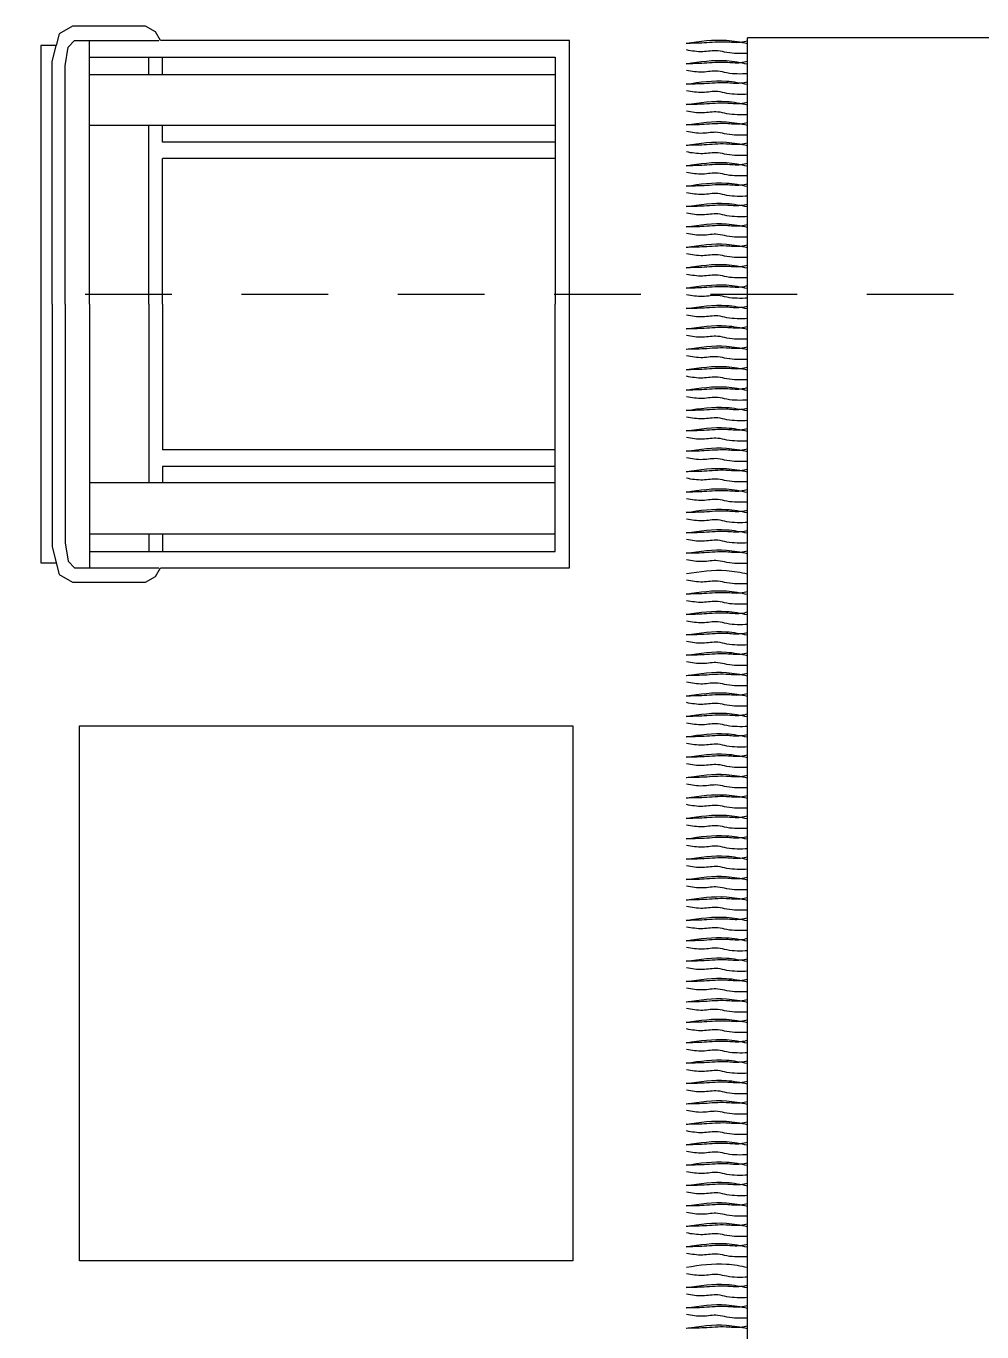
# Model space of a CAD drawing. Extents: x 381 to 417.7, y 184.4 to 253.5.
# Drawn here: x 402.966 to 404.342, y 238.451 to 240.331 of the extents above; entities that cross this region are included whole.
import ezdxf

# ---------------------------------------------------------------- set-up
doc = ezdxf.new("R2010")
doc.units = 0
doc.header["$MEASUREMENT"] = 0
doc.linetypes.add('HIDDEN2', pattern=[0.1875, 0.125, -0.0625])
doc.layers.get('0').update_dxf_attribs({"linetype": 'CONTINUOUS'})
for name, color, linetype in [('ALVENARIA', 7, 'CONTINUOUS'), ('CAIXILHOS', 7, 'CONTINUOUS'), ('MOBIL', 7, 'CONTINUOUS'), ('MOBIL_I', 13, 'CONTINUOUS'), ('PROJECAO', 1, 'HIDDEN2')]:
    doc.layers.add(name, color=color, linetype=linetype)

# ---------------------------------------------------------------- blocks, each defined once
blk = doc.blocks.new('A$C724E2AFF')
for p in [(0, 2.3839), (2.31, 0.0739)]:
    blk.add_line(p, (2.31, 2.3839))
at = {"layer": 'ALVENARIA', "ltscale": 0.5}
for points in [[(0.7595, 2.3839), (0.7634, 2.4093), (0.7597, 2.4573)], [(0.7627, 2.3839), (0.7611, 2.3924), (0.7616, 2.4098), (0.7606, 2.4362), (0.76, 2.4578)], [(0.7724, 2.3839), (0.7735, 2.4087), (0.7756, 2.4198), (0.7745, 2.4378), (0.7766, 2.4573)], [(0.784, 2.3839), (0.7879, 2.4093), (0.7842, 2.4573)], [(0.7872, 2.3839), (0.7856, 2.3924), (0.7861, 2.4098), (0.7851, 2.4362), (0.7845, 2.4578)], [(0.7969, 2.3839), (0.798, 2.4087), (0.8001, 2.4198), (0.799, 2.4378), (0.8011, 2.4573)], [(0.8085, 2.3839), (0.8124, 2.4093), (0.8087, 2.4573)], [(0.8117, 2.3839), (0.8101, 2.3924), (0.8106, 2.4098), (0.8096, 2.4362), (0.809, 2.4578)], [(0.8214, 2.3839), (0.8225, 2.4087), (0.8246, 2.4198), (0.8235, 2.4378), (0.8256, 2.4573)], [(0.833, 2.3839), (0.8369, 2.4093), (0.8332, 2.4573)], [(0.833, 2.3839), (0.8369, 2.4093), (0.8332, 2.4573)], [(0.8459, 2.3839), (0.847, 2.4087), (0.8491, 2.4198), (0.848, 2.4378), (0.8501, 2.4573)], [(0.8575, 2.3839), (0.8614, 2.4093), (0.8577, 2.4573)], [(0.8607, 2.3839), (0.8591, 2.3924), (0.8596, 2.4098), (0.8586, 2.4362), (0.858, 2.4578)], [(0.8704, 2.3839), (0.8715, 2.4087), (0.8736, 2.4198), (0.8725, 2.4378), (0.8746, 2.4573)], [(0.882, 2.3839), (0.8859, 2.4093), (0.8822, 2.4573)], [(0.8852, 2.3839), (0.8836, 2.3924), (0.8841, 2.4098), (0.8831, 2.4362), (0.8825, 2.4578)], [(0.8949, 2.3839), (0.896, 2.4087), (0.8981, 2.4198), (0.897, 2.4378), (0.8991, 2.4573)], [(0.9065, 2.3839), (0.9104, 2.4093), (0.9067, 2.4573)], [(0.9097, 2.3839), (0.9081, 2.3924), (0.9086, 2.4098), (0.9076, 2.4362), (0.907, 2.4578)], [(0.9194, 2.3839), (0.9205, 2.4087), (0.9226, 2.4198), (0.9215, 2.4378), (0.9236, 2.4573)], [(0.931, 2.3839), (0.9349, 2.4093), (0.9312, 2.4573)], [(0.9342, 2.3839), (0.9326, 2.3924), (0.9331, 2.4098), (0.9321, 2.4362), (0.9315, 2.4578)], [(0.9439, 2.3839), (0.945, 2.4087), (0.9471, 2.4198), (0.946, 2.4378), (0.9481, 2.4573)], [(0.9555, 2.3839), (0.9594, 2.4093), (0.9557, 2.4573)], [(0.9587, 2.3839), (0.9571, 2.3924), (0.9576, 2.4098), (0.9566, 2.4362), (0.956, 2.4578)], [(0.9684, 2.3839), (0.9695, 2.4087), (0.9716, 2.4198), (0.9705, 2.4378), (0.9726, 2.4573)], [(0.98, 2.3839), (0.9839, 2.4093), (0.9802, 2.4573)], [(0.9832, 2.3839), (0.9816, 2.3924), (0.9821, 2.4098), (0.9811, 2.4362), (0.9805, 2.4578)], [(0.9929, 2.3839), (0.994, 2.4087), (0.9961, 2.4198), (0.995, 2.4378), (0.9971, 2.4573)], [(1.0045, 2.3839), (1.0084, 2.4093), (1.0047, 2.4573)], [(1.0077, 2.3839), (1.0061, 2.3924), (1.0066, 2.4098), (1.0056, 2.4362), (1.005, 2.4578)], [(1.0174, 2.3839), (1.0185, 2.4087), (1.0206, 2.4198), (1.0195, 2.4378), (1.0216, 2.4573)], [(1.029, 2.3839), (1.0329, 2.4093), (1.0292, 2.4573)], [(1.0322, 2.3839), (1.0306, 2.3924), (1.0311, 2.4098), (1.0301, 2.4362), (1.0295, 2.4578)], [(1.0419, 2.3839), (1.043, 2.4087), (1.0451, 2.4198), (1.044, 2.4378), (1.0461, 2.4573)], [(1.0535, 2.3839), (1.0574, 2.4093), (1.0537, 2.4573)], [(1.0567, 2.3839), (1.0551, 2.3924), (1.0556, 2.4098), (1.0546, 2.4362), (1.054, 2.4578)], [(1.0664, 2.3839), (1.0675, 2.4087), (1.0696, 2.4198), (1.0685, 2.4378), (1.0706, 2.4573)], [(1.078, 2.3839), (1.0819, 2.4093), (1.0782, 2.4573)], [(1.0812, 2.3839), (1.0796, 2.3924), (1.0801, 2.4098), (1.0791, 2.4362), (1.0785, 2.4578)], [(1.0909, 2.3839), (1.092, 2.4087), (1.0941, 2.4198), (1.093, 2.4378), (1.0951, 2.4573)], [(1.1025, 2.3839), (1.1064, 2.4093), (1.1027, 2.4573)], [(1.1057, 2.3839), (1.1041, 2.3924), (1.1046, 2.4098), (1.1036, 2.4362), (1.103, 2.4578)], [(1.1154, 2.3839), (1.1165, 2.4087), (1.1186, 2.4198), (1.1175, 2.4378), (1.1196, 2.4573)], [(1.127, 2.3839), (1.1309, 2.4093), (1.1272, 2.4573)], [(1.1302, 2.3839), (1.1286, 2.3924), (1.1291, 2.4098), (1.1281, 2.4362), (1.1275, 2.4578)], [(1.1399, 2.3839), (1.141, 2.4087), (1.1431, 2.4198), (1.142, 2.4378), (1.1441, 2.4573)], [(1.1515, 2.3839), (1.1554, 2.4093), (1.1517, 2.4573)], [(1.1547, 2.3839), (1.1531, 2.3924), (1.1536, 2.4098), (1.1526, 2.4362), (1.152, 2.4578)], [(1.1644, 2.3839), (1.1655, 2.4087), (1.1676, 2.4198), (1.1665, 2.4378), (1.1686, 2.4573)], [(1.176, 2.3839), (1.1799, 2.4093), (1.1762, 2.4573)], [(1.1792, 2.3839), (1.1776, 2.3924), (1.1781, 2.4098), (1.1771, 2.4362), (1.1765, 2.4578)], [(1.1889, 2.3839), (1.19, 2.4087), (1.1921, 2.4198), (1.191, 2.4378), (1.1931, 2.4573)], [(1.2005, 2.3839), (1.2044, 2.4093), (1.2007, 2.4573)], [(1.2037, 2.3839), (1.2021, 2.3924), (1.2026, 2.4098), (1.2016, 2.4362), (1.201, 2.4578)], [(1.2134, 2.3839), (1.2145, 2.4087), (1.2166, 2.4198), (1.2155, 2.4378), (1.2176, 2.4573)], [(1.225, 2.3839), (1.2289, 2.4093), (1.2252, 2.4573)], [(1.2282, 2.3839), (1.2266, 2.3924), (1.2271, 2.4098), (1.2261, 2.4362), (1.2255, 2.4578)], [(1.2379, 2.3839), (1.239, 2.4087), (1.2411, 2.4198), (1.24, 2.4378), (1.2421, 2.4573)], [(1.2495, 2.3839), (1.2534, 2.4093), (1.2497, 2.4573)], [(1.2527, 2.3839), (1.2511, 2.3924), (1.2516, 2.4098), (1.2506, 2.4362), (1.25, 2.4578)], [(1.2624, 2.3839), (1.2635, 2.4087), (1.2656, 2.4198), (1.2645, 2.4378), (1.2666, 2.4573)], [(1.274, 2.3839), (1.2779, 2.4093), (1.2742, 2.4573)], [(1.2772, 2.3839), (1.2756, 2.3924), (1.2761, 2.4098), (1.2751, 2.4362), (1.2745, 2.4578)], [(1.2869, 2.3839), (1.288, 2.4087), (1.2901, 2.4198), (1.289, 2.4378), (1.2911, 2.4573)], [(1.2985, 2.3839), (1.3024, 2.4093), (1.2987, 2.4573)], [(1.3017, 2.3839), (1.3001, 2.3924), (1.3006, 2.4098), (1.2996, 2.4362), (1.299, 2.4578)], [(1.3114, 2.3839), (1.3125, 2.4087), (1.3146, 2.4198), (1.3135, 2.4378), (1.3156, 2.4573)], [(1.323, 2.3839), (1.3269, 2.4093), (1.3232, 2.4573)], [(1.3262, 2.3839), (1.3246, 2.3924), (1.3251, 2.4098), (1.3241, 2.4362), (1.3235, 2.4578)], [(1.3359, 2.3839), (1.337, 2.4087), (1.3391, 2.4198), (1.338, 2.4378), (1.3401, 2.4573)], [(1.3475, 2.3839), (1.3514, 2.4093), (1.3477, 2.4573)], [(1.3507, 2.3839), (1.3491, 2.3924), (1.3496, 2.4098), (1.3486, 2.4362), (1.348, 2.4578)], [(1.3604, 2.3839), (1.3615, 2.4087), (1.3636, 2.4198), (1.3625, 2.4378), (1.3646, 2.4573)], [(1.372, 2.3839), (1.3759, 2.4093), (1.3722, 2.4573)], [(1.3752, 2.3839), (1.3736, 2.3924), (1.3741, 2.4098), (1.3731, 2.4362), (1.3725, 2.4578)], [(1.3849, 2.3839), (1.386, 2.4087), (1.3881, 2.4198), (1.387, 2.4378), (1.3891, 2.4573)], [(1.3965, 2.3839), (1.4004, 2.4093), (1.3967, 2.4573)], [(1.3997, 2.3839), (1.3981, 2.3924), (1.3986, 2.4098), (1.3976, 2.4362), (1.397, 2.4578)], [(1.4094, 2.3839), (1.4105, 2.4087), (1.4126, 2.4198), (1.4115, 2.4378), (1.4136, 2.4573)], [(1.421, 2.3839), (1.4249, 2.4093), (1.4212, 2.4573)], [(1.4242, 2.3839), (1.4226, 2.3924), (1.4231, 2.4098), (1.4221, 2.4362), (1.4215, 2.4578)], [(1.4339, 2.3839), (1.435, 2.4087), (1.4371, 2.4198), (1.436, 2.4378), (1.4381, 2.4573)], [(1.4455, 2.3839), (1.4494, 2.4093), (1.4457, 2.4573)], [(1.4487, 2.3839), (1.4471, 2.3924), (1.4476, 2.4098), (1.4466, 2.4362), (1.446, 2.4578)], [(1.4584, 2.3839), (1.4595, 2.4087), (1.4616, 2.4198), (1.4605, 2.4378), (1.4626, 2.4573)], [(1.47, 2.3839), (1.4739, 2.4093), (1.4702, 2.4573)], [(1.4732, 2.3839), (1.4716, 2.3924), (1.4721, 2.4098), (1.4711, 2.4362), (1.4705, 2.4578)], [(1.4829, 2.3839), (1.484, 2.4087), (1.4861, 2.4198), (1.485, 2.4378), (1.4871, 2.4573)], [(1.4945, 2.3839), (1.4984, 2.4093), (1.4947, 2.4573)], [(1.4977, 2.3839), (1.4961, 2.3924), (1.4966, 2.4098), (1.4956, 2.4362), (1.495, 2.4578)], [(1.5074, 2.3839), (1.5085, 2.4087), (1.5106, 2.4198), (1.5095, 2.4378), (1.5116, 2.4573)], [(1.519, 2.3839), (1.5229, 2.4093), (1.5192, 2.4573)], [(1.5222, 2.3839), (1.5206, 2.3924), (1.5211, 2.4098), (1.5201, 2.4362), (1.5195, 2.4578)], [(1.5319, 2.3839), (1.533, 2.4087), (1.5351, 2.4198), (1.534, 2.4378), (1.5361, 2.4573)], [(1.5435, 2.3839), (1.5474, 2.4093), (1.5437, 2.4573)], [(1.5467, 2.3839), (1.5451, 2.3924), (1.5456, 2.4098), (1.5446, 2.4362), (1.544, 2.4578)], [(1.5564, 2.3839), (1.5575, 2.4087), (1.5596, 2.4198), (1.5585, 2.4378), (1.5606, 2.4573)], [(1.568, 2.3839), (1.5719, 2.4093), (1.5682, 2.4573)], [(1.5712, 2.3839), (1.5696, 2.3924), (1.5701, 2.4098), (1.5691, 2.4362), (1.5685, 2.4578)], [(1.5809, 2.3839), (1.582, 2.4087), (1.5841, 2.4198), (1.583, 2.4378), (1.5851, 2.4573)], [(1.5925, 2.3839), (1.5964, 2.4093), (1.5927, 2.4573)], [(1.5957, 2.3839), (1.5941, 2.3924), (1.5946, 2.4098), (1.5936, 2.4362), (1.593, 2.4578)], [(1.6054, 2.3839), (1.6065, 2.4087), (1.6086, 2.4198), (1.6075, 2.4378), (1.6096, 2.4573)], [(1.617, 2.3839), (1.6209, 2.4093), (1.6172, 2.4573)], [(1.6202, 2.3839), (1.6186, 2.3924), (1.6191, 2.4098), (1.6181, 2.4362), (1.6175, 2.4578)], [(1.6299, 2.3839), (1.631, 2.4087), (1.6331, 2.4198), (1.632, 2.4378), (1.6341, 2.4573)], [(1.6415, 2.3839), (1.6454, 2.4093), (1.6417, 2.4573)], [(1.6447, 2.3839), (1.6431, 2.3924), (1.6436, 2.4098), (1.6426, 2.4362), (1.642, 2.4578)], [(1.6544, 2.3839), (1.6555, 2.4087), (1.6576, 2.4198), (1.6565, 2.4378), (1.6586, 2.4573)], [(1.666, 2.3839), (1.6699, 2.4093), (1.6662, 2.4573)], [(1.666, 2.3839), (1.6699, 2.4093), (1.6662, 2.4573)], [(1.6789, 2.3839), (1.68, 2.4087), (1.6821, 2.4198), (1.681, 2.4378), (1.6831, 2.4573)], [(1.6905, 2.3839), (1.6944, 2.4093), (1.6907, 2.4573)], [(1.6937, 2.3839), (1.6921, 2.3924), (1.6926, 2.4098), (1.6916, 2.4362), (1.691, 2.4578)], [(1.7034, 2.3839), (1.7045, 2.4087), (1.7066, 2.4198), (1.7055, 2.4378), (1.7076, 2.4573)], [(1.715, 2.3839), (1.7189, 2.4093), (1.7152, 2.4573)], [(1.7182, 2.3839), (1.7166, 2.3924), (1.7171, 2.4098), (1.7161, 2.4362), (1.7155, 2.4578)], [(1.7279, 2.3839), (1.729, 2.4087), (1.7311, 2.4198), (1.73, 2.4378), (1.7321, 2.4573)], [(1.7395, 2.3839), (1.7434, 2.4093), (1.7397, 2.4573)], [(1.7427, 2.3839), (1.7411, 2.3924), (1.7416, 2.4098), (1.7406, 2.4362), (1.74, 2.4578)], [(1.7524, 2.3839), (1.7535, 2.4087), (1.7556, 2.4198), (1.7545, 2.4378), (1.7566, 2.4573)], [(1.764, 2.3839), (1.7679, 2.4093), (1.7642, 2.4573)], [(1.7672, 2.3839), (1.7656, 2.3924), (1.7661, 2.4098), (1.7651, 2.4362), (1.7645, 2.4578)], [(1.7769, 2.3839), (1.778, 2.4087), (1.7801, 2.4198), (1.779, 2.4378), (1.7811, 2.4573)], [(1.7885, 2.3839), (1.7924, 2.4093), (1.7887, 2.4573)], [(1.7917, 2.3839), (1.7901, 2.3924), (1.7906, 2.4098), (1.7896, 2.4362), (1.789, 2.4578)], [(1.8014, 2.3839), (1.8025, 2.4087), (1.8046, 2.4198), (1.8035, 2.4378), (1.8056, 2.4573)], [(1.813, 2.3839), (1.8169, 2.4093), (1.8132, 2.4573)], [(1.8162, 2.3839), (1.8146, 2.3924), (1.8151, 2.4098), (1.8141, 2.4362), (1.8135, 2.4578)], [(1.8259, 2.3839), (1.827, 2.4087), (1.8291, 2.4198), (1.828, 2.4378), (1.8301, 2.4573)], [(1.8375, 2.3839), (1.8414, 2.4093), (1.8377, 2.4573)], [(1.8407, 2.3839), (1.8391, 2.3924), (1.8396, 2.4098), (1.8386, 2.4362), (1.838, 2.4578)], [(1.8504, 2.3839), (1.8515, 2.4087), (1.8536, 2.4198), (1.8525, 2.4378), (1.8546, 2.4573)], [(1.862, 2.3839), (1.8659, 2.4093), (1.8622, 2.4573)], [(1.8652, 2.3839), (1.8636, 2.3924), (1.8641, 2.4098), (1.8631, 2.4362), (1.8625, 2.4578)], [(1.8749, 2.3839), (1.876, 2.4087), (1.8781, 2.4198), (1.877, 2.4378), (1.8791, 2.4573)], [(1.8865, 2.3839), (1.8904, 2.4093), (1.8867, 2.4573)], [(1.8897, 2.3839), (1.8881, 2.3924), (1.8886, 2.4098), (1.8876, 2.4362), (1.887, 2.4578)], [(1.8994, 2.3839), (1.9005, 2.4087), (1.9026, 2.4198), (1.9015, 2.4378), (1.9036, 2.4573)], [(1.911, 2.3839), (1.9149, 2.4093), (1.9112, 2.4573)], [(1.9142, 2.3839), (1.9126, 2.3924), (1.9131, 2.4098), (1.9121, 2.4362), (1.9115, 2.4578)], [(1.9239, 2.3839), (1.925, 2.4087), (1.9271, 2.4198), (1.926, 2.4378), (1.9281, 2.4573)], [(1.9355, 2.3839), (1.9394, 2.4093), (1.9357, 2.4573)], [(1.9387, 2.3839), (1.9371, 2.3924), (1.9376, 2.4098), (1.9366, 2.4362), (1.936, 2.4578)], [(1.9484, 2.3839), (1.9495, 2.4087), (1.9516, 2.4198), (1.9505, 2.4378), (1.9526, 2.4573)], [(1.96, 2.3839), (1.9639, 2.4093), (1.9602, 2.4573)], [(1.9632, 2.3839), (1.9616, 2.3924), (1.9621, 2.4098), (1.9611, 2.4362), (1.9605, 2.4578)], [(1.9729, 2.3839), (1.974, 2.4087), (1.9761, 2.4198), (1.975, 2.4378), (1.9771, 2.4573)], [(1.9845, 2.3839), (1.9884, 2.4093), (1.9847, 2.4573)], [(1.9877, 2.3839), (1.9861, 2.3924), (1.9866, 2.4098), (1.9856, 2.4362), (1.985, 2.4578)], [(1.9974, 2.3839), (1.9985, 2.4087), (2.0006, 2.4198), (1.9995, 2.4378), (2.0016, 2.4573)], [(2.009, 2.3839), (2.0129, 2.4093), (2.0092, 2.4573)], [(2.0122, 2.3839), (2.0106, 2.3924), (2.0111, 2.4098), (2.0101, 2.4362), (2.0095, 2.4578)], [(2.0219, 2.3839), (2.023, 2.4087), (2.0251, 2.4198), (2.024, 2.4378), (2.0261, 2.4573)], [(2.0335, 2.3839), (2.0374, 2.4093), (2.0337, 2.4573)], [(2.0367, 2.3839), (2.0351, 2.3924), (2.0356, 2.4098), (2.0346, 2.4362), (2.034, 2.4578)], [(2.0464, 2.3839), (2.0475, 2.4087), (2.0496, 2.4198), (2.0485, 2.4378), (2.0506, 2.4573)], [(2.058, 2.3839), (2.0619, 2.4093), (2.0582, 2.4573)], [(2.0612, 2.3839), (2.0596, 2.3924), (2.0601, 2.4098), (2.0591, 2.4362), (2.0585, 2.4578)], [(2.0709, 2.3839), (2.072, 2.4087), (2.0741, 2.4198), (2.073, 2.4378), (2.0751, 2.4573)], [(2.0825, 2.3839), (2.0864, 2.4093), (2.0827, 2.4573)], [(2.0857, 2.3839), (2.0841, 2.3924), (2.0846, 2.4098), (2.0836, 2.4362), (2.083, 2.4578)], [(2.0954, 2.3839), (2.0965, 2.4087), (2.0986, 2.4198), (2.0975, 2.4378), (2.0996, 2.4573)], [(2.107, 2.3839), (2.1109, 2.4093), (2.1072, 2.4573)], [(2.1102, 2.3839), (2.1086, 2.3924), (2.1091, 2.4098), (2.1081, 2.4362), (2.1075, 2.4578)], [(2.1199, 2.3839), (2.121, 2.4087), (2.1231, 2.4198), (2.122, 2.4378), (2.1241, 2.4573)], [(2.1315, 2.3839), (2.1354, 2.4093), (2.1317, 2.4573)], [(2.1347, 2.3839), (2.1331, 2.3924), (2.1336, 2.4098), (2.1326, 2.4362), (2.132, 2.4578)], [(2.1444, 2.3839), (2.1455, 2.4087), (2.1476, 2.4198), (2.1465, 2.4378), (2.1486, 2.4573)], [(2.156, 2.3839), (2.1599, 2.4093), (2.1562, 2.4573)], [(2.1592, 2.3839), (2.1576, 2.3924), (2.1581, 2.4098), (2.1571, 2.4362), (2.1565, 2.4578)], [(2.1689, 2.3839), (2.17, 2.4087), (2.1721, 2.4198), (2.171, 2.4378), (2.1731, 2.4573)], [(2.1805, 2.3839), (2.1844, 2.4093), (2.1807, 2.4573)], [(2.1837, 2.3839), (2.1821, 2.3924), (2.1826, 2.4098), (2.1816, 2.4362), (2.181, 2.4578)], [(2.1934, 2.3839), (2.1945, 2.4087), (2.1966, 2.4198), (2.1955, 2.4378), (2.1976, 2.4573)], [(2.205, 2.3839), (2.2089, 2.4093), (2.2052, 2.4573)], [(2.2082, 2.3839), (2.2066, 2.3924), (2.2071, 2.4098), (2.2061, 2.4362), (2.2055, 2.4578)], [(2.2179, 2.3839), (2.219, 2.4087), (2.2211, 2.4198), (2.22, 2.4378), (2.2221, 2.4573)], [(2.2295, 2.3839), (2.2334, 2.4093), (2.2297, 2.4573)], [(2.2327, 2.3839), (2.2311, 2.3924), (2.2316, 2.4098), (2.2306, 2.4362), (2.23, 2.4578)], [(2.2424, 2.3839), (2.2435, 2.4087), (2.2456, 2.4198), (2.2445, 2.4378), (2.2466, 2.4573)], [(2.254, 2.3839), (2.2579, 2.4093), (2.2542, 2.4573)], [(2.2572, 2.3839), (2.2556, 2.3924), (2.2561, 2.4098), (2.2551, 2.4362), (2.2545, 2.4578)], [(2.2669, 2.3839), (2.268, 2.4087), (2.2701, 2.4198), (2.269, 2.4378), (2.2711, 2.4573)], [(2.2785, 2.3839), (2.2824, 2.4093), (2.2787, 2.4573)], [(2.2817, 2.3839), (2.2801, 2.3924), (2.2806, 2.4098), (2.2796, 2.4362), (2.279, 2.4578)], [(2.2914, 2.3839), (2.2925, 2.4087), (2.2946, 2.4198), (2.2935, 2.4378), (2.2956, 2.4573)], [(2.303, 2.3839), (2.3069, 2.4093), (2.3032, 2.4573)], [(2.3062, 2.3839), (2.3046, 2.3924), (2.3051, 2.4098), (2.3041, 2.4362), (2.3035, 2.4578)]]:
    blk.add_spline(points, degree=3, dxfattribs=at)
blk = doc.blocks.new('MBCAD8_2')
at = {"color": 0}
blk.add_lwpolyline([(0, 74.09), (-37.26, 74.09), (-37.26, 71.9), (-38.93, 71.46), (-40.05, 69.56), (-40.05, 59.05), (-39.21, 57.59), (-37.96, 56.86), (-37.96, -1.97), (0, -1.97), (37.96, -1.97), (37.96, 56.86), (39.21, 57.59), (40.05, 59.05), (40.05, 69.56), (38.93, 71.46), (37.26, 71.9), (37.26, 74.09)], close=True, dxfattribs=at)
at = {"layer": 'MOBIL_I'}
for p, q in [((0, 67.08), (-37.96, 67.08)), ((-35.59, 67.08), (-35.59, 0.08)), ((0, 67.08), (37.96, 67.08)), ((35.59, 67.08), (35.59, 0.08)), ((-33.09, 58.57), (-35.59, 58.57)), ((0, 58.57), (-25.72, 58.57)), ((0, 58.57), (25.72, 58.57)), ((33.09, 58.57), (35.59, 58.57)), ((-33.09, 56.57), (-35.59, 56.57)), ((-23.35, 56.57), (-25.72, 56.57)), ((0, 56.57), (-20.99, 56.57)), ((0, 56.57), (20.99, 56.57)), ((23.35, 56.57), (25.72, 56.57)), ((33.09, 56.57), (35.59, 56.57)), ((-35.59, 0.08), (0, 0.08)), ((35.59, 0.08), (0, 0.08))]:
    blk.add_line(p, q, dxfattribs=at)
for points in [[(0, 72.48), (-34.9, 72.48), (-37.26, 71.9)], [(0, 72.48), (34.9, 72.48), (37.26, 71.9)], [(0, 70.58), (-34.34, 70.58), (-36.99, 70.15), (-37.96, 69.27), (-37.96, 57.12)], [(0, 70.58), (34.34, 70.58), (36.99, 70.15), (37.96, 69.27), (37.96, 57.12)], [(-33.09, 67.08), (-33.09, 0.08)], [(-25.72, 0.08), (-25.72, 67.08)], [(25.72, 0.08), (25.72, 67.08)], [(33.09, 67.08), (33.09, 0.08)], [(-23.35, 0.08), (-23.35, 56.57)], [(-20.99, 0.08), (-20.99, 56.57)], [(20.99, 0.08), (20.99, 56.57)], [(23.35, 0.08), (23.35, 56.57)]]:
    blk.add_lwpolyline(points, dxfattribs=at)
blk = doc.blocks.new('POLTRONA3')
at = {"layer": 'MOBIL', "xscale": 0.01, "yscale": 0.01, "zscale": 0.01}
blk.add_blockref('MBCAD8_2', (0.3941, 0.0411), dxfattribs=at)
blk = doc.blocks.new('A$C297730F2')
at = {"layer": 'PROJECAO'}
blk.add_line((0.5927, 0.4989), (35.7926, 0.4989), dxfattribs=at)

msp = doc.modelspace()

# ---------------------------------------------------------------- linework, layer by layer
at = {"layer": 'CAIXILHOS'}
msp.add_lwpolyline([(403.7532, 238.5528), (403.0433, 238.5528), (403.0433, 239.3233), (403.7532, 239.3233)], close=True, dxfattribs=at)

# ---------------------------------------------------------------- block references
at = {"color": 142}
msp.add_blockref('A$C297730F2', (381.7587, 239.4462), dxfattribs=at)
at = {"layer": 'CAIXILHOS', "rotation": 90}
msp.add_blockref('POLTRONA3', (403.7698, 239.5364), dxfattribs=at)
at = {"layer": 'CAIXILHOS', "xscale": 1.19880248193374, "yscale": 1.19880248193374, "zscale": 1.19880248193374, "rotation": 89.99999999999999}
msp.add_blockref('A$C724E2AFF', (406.8628, 237.5446), dxfattribs=at)

doc.saveas('drawing.dxf')
